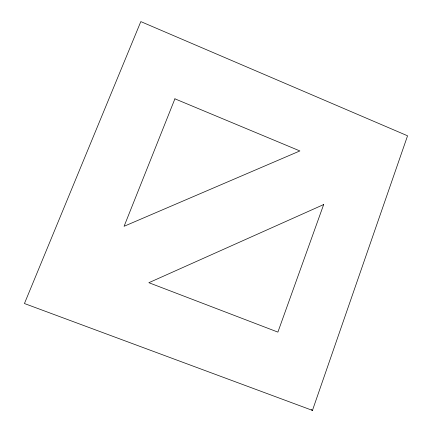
<?xml version="1.0" encoding="UTF-8"?>
<svg xmlns="http://www.w3.org/2000/svg" width="432" height="432" viewBox="0 0 432 432"><rect width="100%" height="100%" fill="white"/><g stroke="black" fill="none" stroke-linecap="round" stroke-linejoin="round"><path stroke-width="0.65" d="M312.455 410.4L407.56 135.794L140.816 21.6L24.44 303.529L312.455 410.4L311.348 409.639M323.665 204.557L277.895 332.105L148.862 282.706L323.665 204.557M174.911 98.825L124.087 226.287L299.873 150.941L174.911 98.825"/></g></svg>
